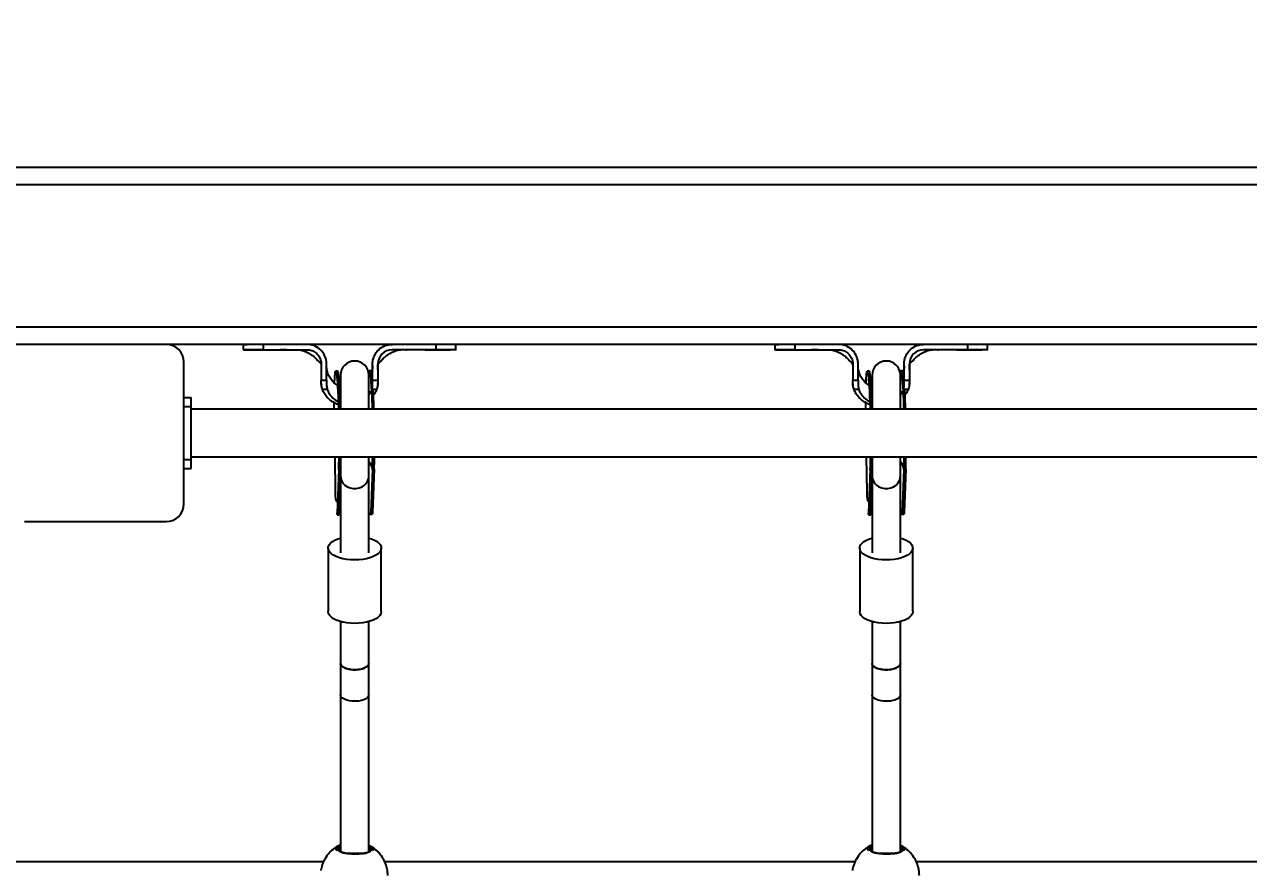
# Model space of a CAD drawing. Header units: millimetres. Extents: x -3650 to 2858, y -2899 to 2376.
# Drawn here: x 18 to 709, y 429 to 906 of the extents above; entities that cross this region are included whole.
import ezdxf

# ---------------------------------------------------------------- set-up
doc = ezdxf.new("R2010")
doc.units = ezdxf.units.MM
doc.layers.add('DIKOM_ОБЪЕКТ', color=7, linetype='Continuous')
doc.layers.add('DIKOM_РАЗМЕР_ЗОНА', color=7, linetype='Continuous')
doc.styles.add('style1', font='arial.ttf', dxfattribs={"width": 0.8})
doc.dimstyles.new('1-50', dxfattribs={"dimtxt": 300, "dimasz": 200, "dimexe": 100, "dimexo": 0, "dimgap": 100, "dimtad": 1, "dimdec": 0, "dimtxsty": 'style1', "dimcen": 0, "dimclrd": 7, "dimclre": 7, "dimadec": 1, "dimazin": 2, "dimtfac": 1, "dimtdec": 0, "dimtmove": 0, "dimatfit": 3, "dimfxl": 0, "dimlwd": 25, "dimlwe": 18, "dimarcsym": 0})

# ---------------------------------------------------------------- blocks, each defined once
blk = doc.blocks.new('*D1')
at = {"layer": 'Defpoints', "color": 0, "transparency": 16777216}
for p in [(-3199.48, 2375.76), (417.74, 2375.76), (57.96, -2124.24)]:
    blk.add_point(p, dxfattribs=at)
at = {"layer": 'DIKOM_РАЗМЕР_ЗОНА', "color": 7, "lineweight": 18, "transparency": 16777216}
for p, q in [((417.74, 2375.76), (-3299.48, 2375.76)), ((57.96, -2124.24), (-3299.48, -2124.24))]:
    blk.add_line(p, q, dxfattribs=at)
at = {"layer": 'DIKOM_РАЗМЕР_ЗОНА', "color": 7, "lineweight": 25, "transparency": 16777216}
blk.add_line((-3199.48, -1924.24), (-3199.48, 2175.76), dxfattribs=at)
at = {"layer": 'DIKOM_РАЗМЕР_ЗОНА', "color": 7, "transparency": 16777216}
for points in [[(-3232.81, 2175.76), (-3166.14, 2175.76), (-3199.48, 2375.76)], [(-3232.81, -1924.24), (-3166.14, -1924.24), (-3199.48, -2124.24)]]:
    blk.add_solid(points, dxfattribs=at)
at = {"layer": 'DIKOM_РАЗМЕР_ЗОНА', "color": 0, "transparency": 16777216, "insert": (-3452.65, 125.76), "char_height": 300, "attachment_point": 5, "rotation": 90, "style": 'style1'}
blk.add_mtext('4500', dxfattribs=at)

msp = doc.modelspace()

# ---------------------------------------------------------------- linework, layer by layer
at = {"layer": 'DIKOM_ОБЪЕКТ'}
for p, q in [((-1242.04, 825.76), (1357.96, 825.76)), ((1357.96, 815.76), (-1242.04, 815.76)), ((-1242.04, 735.76), (1357.96, 735.76)), ((17.96, 725.76), (-1002.04, 725.76)), ((97.96, 725.76), (17.96, 725.76)), ((1117.96, 725.76), (97.96, 725.76)), ((141.43, 725.76), (141.43, 722.76)), ((152.71, 725.76), (152.71, 722.76)), ((250.14, 725.76), (250.14, 722.76)), ((261.43, 722.76), (261.43, 725.76)), ((441.43, 725.76), (441.43, 722.76)), ((452.71, 725.76), (452.71, 722.76)), ((550.14, 725.76), (550.14, 722.76)), ((561.43, 722.76), (561.43, 725.76)), ((141.43, 722.76), (146.7, 722.76)), ((148.02, 722.76), (144.91, 722.76)), ((147.79, 722.76), (145.55, 722.76)), ((152.71, 722.76), (177.43, 722.76)), ((184.16, 723.46), (182.4, 724.51)), ((184.86, 722.8), (184.53, 723.1)), ((250.14, 722.76), (225.43, 722.76)), ((248.92, 722.76), (255.55, 722.76)), ((250.32, 722.76), (250.71, 722.76)), ((255.62, 722.76), (258.35, 722.76)), ((441.43, 722.76), (446.7, 722.76)), ((448.02, 722.76), (444.91, 722.76)), ((447.79, 722.76), (445.55, 722.76)), ((452.71, 722.76), (477.43, 722.76)), ((484.16, 723.46), (482.4, 724.51)), ((484.86, 722.8), (484.53, 723.1)), ((550.14, 722.76), (525.43, 722.76)), ((548.91, 722.76), (555.55, 722.76)), ((550.32, 722.76), (550.71, 722.76)), ((555.62, 722.76), (558.35, 722.76)), ((107.96, 635.76), (107.96, 715.76)), ((185.43, 714.76), (185.43, 713.76)), ((185.43, 713.76), (185.43, 705.62)), ((188.43, 713.76), (188.43, 714.76)), ((188.43, 705.62), (188.43, 713.76)), ((214.43, 713.76), (214.43, 714.76)), ((214.43, 705.62), (214.43, 713.76)), ((217.43, 714.76), (217.43, 713.76)), ((217.43, 713.76), (217.43, 705.62)), ((485.43, 714.76), (485.43, 713.76)), ((485.43, 713.76), (485.43, 705.62)), ((488.43, 713.76), (488.43, 714.76)), ((488.43, 705.62), (488.43, 713.76)), ((514.43, 713.76), (514.43, 714.76)), ((514.43, 705.62), (514.43, 713.76)), ((517.43, 714.76), (517.43, 713.76)), ((517.43, 713.76), (517.43, 705.62)), ((185.43, 705.62), (188.43, 705.62)), ((194.62, 710.6), (193.62, 710.59)), ((196.33, 708.39), (196.33, 689.26)), ((212.33, 689.26), (212.33, 708.39)), ((213.6, 710.92), (212.6, 710.91)), ((214.43, 705.62), (217.43, 705.62)), ((485.43, 705.62), (488.43, 705.62)), ((494.62, 710.6), (493.62, 710.59)), ((496.33, 708.39), (496.33, 689.26)), ((512.33, 689.26), (512.33, 708.39)), ((513.6, 710.92), (512.6, 710.91)), ((514.43, 705.62), (517.43, 705.62)), ((185.51, 703.51), (185.52, 702.94)), ((188.81, 700.41), (186.09, 700.41)), ((196.33, 701.88), (195.63, 702.2)), ((212.33, 697.31), (213.63, 699.33)), ((216.76, 700.41), (214.74, 700.41)), ((217.37, 703.13), (217.38, 703.92)), ((217.38, 703.41), (217.39, 704.11)), ((485.51, 703.51), (485.52, 702.94)), ((488.81, 700.41), (486.09, 700.41)), ((496.33, 701.88), (495.63, 702.2)), ((512.33, 697.31), (513.63, 699.33)), ((516.76, 700.41), (514.74, 700.41)), ((517.37, 703.13), (517.38, 703.92)), ((517.38, 703.41), (517.39, 704.11)), ((107.96, 695.76), (111.96, 695.76)), ((111.96, 690.76), (111.96, 695.76)), ((196.06, 693.31), (196.33, 693.21)), ((196.33, 691.38), (196.12, 691.45)), ((496.06, 693.31), (496.33, 693.21)), ((496.33, 691.38), (496.12, 691.45)), ((107.96, 690.76), (111.96, 690.76)), ((111.96, 660.76), (111.96, 690.76)), ((1103.96, 689.26), (111.96, 689.26)), ((107.96, 660.76), (111.96, 660.76)), ((111.96, 662.26), (1103.96, 662.26)), ((111.96, 655.76), (111.96, 660.76)), ((193.07, 662.26), (193.32, 642.4)), ((196.33, 662.26), (196.33, 651.56)), ((212.33, 651.56), (212.33, 662.26)), ((493.07, 662.26), (493.32, 642.4)), ((496.33, 662.26), (496.33, 651.56)), ((512.33, 651.56), (512.33, 662.26)), ((107.96, 655.76), (111.96, 655.76)), ((195.33, 655.49), (194.34, 629.73)), ((195.34, 654.94), (194.4, 630.64)), ((195.33, 655.49), (195.34, 654.94)), ((195.34, 654.94), (196.33, 654.96)), ((196.33, 654.84), (195.4, 630.65)), ((196.33, 651.56), (196.33, 608.12)), ((212.33, 608.12), (212.33, 651.56)), ((214.32, 655.26), (213.38, 630.96)), ((214.32, 655.26), (215.32, 655.28)), ((215.32, 655.28), (214.38, 630.97)), ((495.33, 655.49), (494.34, 629.73)), ((495.34, 654.94), (494.4, 630.64)), ((495.33, 655.49), (495.34, 654.94)), ((495.34, 654.94), (496.33, 654.96)), ((496.33, 654.84), (495.4, 630.65)), ((496.33, 651.56), (496.33, 608.12)), ((512.33, 608.12), (512.33, 651.56)), ((514.32, 655.26), (513.38, 630.96)), ((514.32, 655.26), (515.32, 655.28)), ((515.32, 655.28), (514.38, 630.97)), ((194.35, 629.64), (195.35, 629.65)), ((194.4, 630.64), (195.4, 630.65)), ((213.22, 629.95), (214.22, 629.97)), ((213.38, 630.96), (214.38, 630.97)), ((494.35, 629.64), (495.35, 629.65)), ((494.4, 630.64), (495.4, 630.65)), ((513.22, 629.95), (514.22, 629.97)), ((513.38, 630.96), (514.38, 630.97)), ((17.96, 625.76), (97.96, 625.76)), ((189.33, 610.86), (189.33, 575.08)), ((219.33, 575.08), (219.33, 610.86)), ((489.33, 610.86), (489.33, 575.08)), ((519.33, 575.08), (519.33, 610.86)), ((196.33, 569.41), (196.33, 545.76)), ((212.33, 545.76), (212.33, 569.41)), ((496.33, 569.41), (496.33, 545.76)), ((512.33, 545.76), (512.33, 569.41)), ((196.33, 545.76), (196.33, 527.99)), ((212.33, 527.99), (212.33, 545.76)), ((496.33, 545.76), (496.33, 527.99)), ((512.33, 527.99), (512.33, 545.76)), ((196.33, 527.99), (196.33, 439.71)), ((212.33, 439.51), (212.33, 527.99)), ((496.33, 527.99), (496.33, 439.71)), ((512.33, 439.51), (512.33, 527.99)), ((187.85, 435.78), (187.77, 435.52)), ((188.11, 436.41), (187.94, 436.13)), ((188.01, 436.27), (187.96, 436.11)), ((195.87, 440.36), (195.86, 440.55)), ((209.27, 438.55), (199.94, 438.55)), ((212.83, 440.22), (212.8, 440.31)), ((213.31, 441.47), (213.59, 440.7)), ((487.85, 435.78), (487.77, 435.52)), ((488.12, 436.41), (487.94, 436.13)), ((488.01, 436.27), (487.96, 436.11)), ((495.87, 440.36), (495.86, 440.55)), ((509.27, 438.55), (499.94, 438.55)), ((512.83, 440.22), (512.8, 440.31)), ((513.31, 441.47), (513.59, 440.7)), ((186.67, 433.76), (-78.67, 433.76)), ((486.67, 433.76), (221.33, 433.76)), ((786.67, 433.76), (521.33, 433.76))]:
    msp.add_line(p, q, dxfattribs=at)
at = {"layer": 'DIKOM_ОБЪЕКТ', "flags": 128}
for points in [[(192.94, 704.03), (192.97, 704.82), (193.06, 706.6), (193.16, 708.07), (193.27, 709.22), (193.39, 710.02), (193.51, 710.48), (193.65, 710.58), (193.79, 710.32), (193.94, 709.71), (194.09, 708.76), (194.24, 707.47), (194.38, 705.85), (194.53, 703.94), (194.67, 701.75), (194.8, 699.3), (194.93, 696.63), (195.05, 693.76), (195.16, 690.73), (195.2, 689.26)], [(194.62, 710.6), (194.65, 710.59), (194.79, 710.34), (194.94, 709.73), (195.09, 708.77), (195.24, 707.48), (195.38, 705.87), (195.53, 703.96), (195.67, 701.77), (195.8, 699.32), (195.93, 696.65), (196.05, 693.78), (196.16, 690.74), (196.2, 689.26)], [(212.25, 709.55), (212.37, 710.34), (212.5, 710.8), (212.63, 710.9), (212.77, 710.64), (212.92, 710.03), (213.07, 709.08), (213.22, 707.79), (213.37, 706.17), (213.51, 704.26), (213.65, 702.07), (213.79, 699.62), (213.91, 696.95), (214.03, 694.08), (214.14, 691.05), (214.19, 689.26)], [(492.94, 704.03), (492.97, 704.82), (493.06, 706.6), (493.16, 708.07), (493.27, 709.22), (493.39, 710.02), (493.51, 710.48), (493.65, 710.58), (493.79, 710.32), (493.94, 709.71), (494.09, 708.76), (494.24, 707.47), (494.38, 705.85), (494.53, 703.94), (494.67, 701.75), (494.8, 699.3), (494.93, 696.63), (495.05, 693.76), (495.16, 690.73), (495.2, 689.26)], [(494.62, 710.6), (494.65, 710.59), (494.79, 710.34), (494.94, 709.73), (495.09, 708.77), (495.24, 707.48), (495.38, 705.87), (495.53, 703.96), (495.67, 701.77), (495.8, 699.32), (495.93, 696.65), (496.05, 693.78), (496.16, 690.74), (496.2, 689.26)], [(512.25, 709.55), (512.37, 710.34), (512.5, 710.8), (512.63, 710.9), (512.77, 710.64), (512.92, 710.03), (513.07, 709.08), (513.22, 707.79), (513.37, 706.17), (513.51, 704.26), (513.65, 702.07), (513.79, 699.62), (513.91, 696.95), (514.03, 694.08), (514.14, 691.05), (514.19, 689.26)], [(192.76, 689.26), (192.75, 692.08), (192.76, 692.91)], [(492.76, 689.26), (492.75, 692.08), (492.76, 692.91)], [(196.33, 651.56), (196.44, 650.4), (196.9, 648.91), (197.71, 647.54), (198.83, 646.36), (200.21, 645.43), (201.78, 644.78), (203.47, 644.45), (205.2, 644.45), (206.89, 644.78), (208.46, 645.43), (209.83, 646.36), (210.95, 647.54), (211.76, 648.91), (212.23, 650.4), (212.33, 651.56)], [(496.33, 651.56), (496.44, 650.4), (496.9, 648.91), (497.71, 647.54), (498.83, 646.36), (500.21, 645.43), (501.78, 644.78), (503.47, 644.45), (505.2, 644.45), (506.89, 644.78), (508.46, 645.43), (509.83, 646.36), (510.95, 647.54), (511.76, 648.91), (512.23, 650.4), (512.33, 651.56)], [(204.33, 604.15), (202.04, 604.23), (199.81, 604.46), (197.68, 604.85), (195.7, 605.37), (193.93, 606.02), (192.4, 606.79), (191.15, 607.65), (190.22, 608.59), (189.61, 609.58), (189.34, 610.6), (189.43, 611.63), (189.87, 612.64), (190.64, 613.6), (191.74, 614.5), (193.13, 615.32), (194.79, 616.03), (196.33, 616.53)], [(212.33, 616.53), (213.88, 616.03), (215.53, 615.32), (216.92, 614.5), (218.02, 613.6), (218.8, 612.64), (219.23, 611.63), (219.32, 610.6), (219.06, 609.58), (218.45, 608.59), (217.51, 607.65), (216.26, 606.79), (214.73, 606.02), (212.96, 605.37), (210.99, 604.85), (208.86, 604.46), (206.62, 604.23), (204.33, 604.15)], [(504.33, 604.15), (502.04, 604.23), (499.81, 604.46), (497.68, 604.85), (495.7, 605.37), (493.93, 606.02), (492.4, 606.79), (491.15, 607.65), (490.22, 608.59), (489.61, 609.58), (489.34, 610.6), (489.43, 611.63), (489.87, 612.64), (490.64, 613.6), (491.74, 614.5), (493.13, 615.32), (494.79, 616.03), (496.33, 616.53)], [(512.33, 616.53), (513.88, 616.03), (515.53, 615.32), (516.92, 614.5), (518.02, 613.6), (518.8, 612.64), (519.23, 611.63), (519.32, 610.6), (519.06, 609.58), (518.45, 608.59), (517.51, 607.65), (516.26, 606.79), (514.73, 606.02), (512.96, 605.37), (510.99, 604.85), (508.86, 604.46), (506.62, 604.23), (504.33, 604.15)], [(204.33, 568.37), (202.04, 568.45), (199.81, 568.69), (197.68, 569.07), (195.7, 569.59), (193.93, 570.25), (192.4, 571.01), (191.15, 571.88), (190.22, 572.81), (189.61, 573.8), (189.34, 574.82), (189.33, 575.08)], [(219.33, 575.08), (219.32, 574.82), (219.06, 573.8), (218.45, 572.81), (217.51, 571.88), (216.26, 571.01), (214.73, 570.25), (212.96, 569.59), (210.99, 569.07), (208.86, 568.69), (206.62, 568.45), (204.33, 568.37)], [(504.33, 568.37), (502.04, 568.45), (499.81, 568.69), (497.68, 569.07), (495.7, 569.59), (493.93, 570.25), (492.4, 571.01), (491.15, 571.88), (490.22, 572.81), (489.61, 573.8), (489.34, 574.82), (489.33, 575.08)], [(519.33, 575.08), (519.32, 574.82), (519.06, 573.8), (518.45, 572.81), (517.51, 571.88), (516.26, 571.01), (514.73, 570.25), (512.96, 569.59), (510.99, 569.07), (508.86, 568.69), (506.62, 568.45), (504.33, 568.37)], [(196.33, 545.76), (196.44, 545.18), (196.9, 544.44), (197.71, 543.75), (198.83, 543.17), (200.21, 542.7), (201.78, 542.37), (203.47, 542.21), (205.2, 542.21), (206.89, 542.37), (208.46, 542.7), (209.83, 543.17), (210.95, 543.75), (211.76, 544.44), (212.23, 545.18), (212.33, 545.76)], [(212.33, 545.76), (212.15, 544.99), (211.59, 544.26), (210.7, 543.6), (209.51, 543.04), (208.08, 542.6), (206.47, 542.32), (204.77, 542.19), (203.04, 542.23), (201.37, 542.44), (199.84, 542.8), (198.52, 543.3), (197.48, 543.92), (196.75, 544.62), (196.38, 545.38), (196.33, 545.76)], [(496.33, 545.76), (496.44, 545.18), (496.9, 544.44), (497.71, 543.75), (498.83, 543.17), (500.21, 542.7), (501.78, 542.37), (503.47, 542.21), (505.2, 542.21), (506.89, 542.37), (508.46, 542.7), (509.83, 543.17), (510.95, 543.75), (511.76, 544.44), (512.23, 545.18), (512.33, 545.76)], [(512.33, 545.76), (512.15, 544.99), (511.59, 544.26), (510.7, 543.6), (509.51, 543.04), (508.08, 542.6), (506.47, 542.32), (504.77, 542.19), (503.04, 542.23), (501.37, 542.44), (499.84, 542.8), (498.52, 543.3), (497.48, 543.92), (496.75, 544.62), (496.38, 545.38), (496.33, 545.76)], [(212.33, 527.99), (212.15, 527.22), (211.59, 526.49), (210.7, 525.83), (209.51, 525.26), (208.08, 524.83), (206.47, 524.54), (204.77, 524.42), (203.04, 524.46), (201.37, 524.67), (199.84, 525.03), (198.52, 525.53), (197.48, 526.15), (196.75, 526.85), (196.38, 527.6), (196.33, 527.99)], [(512.33, 527.99), (512.15, 527.22), (511.59, 526.49), (510.7, 525.83), (509.51, 525.26), (508.08, 524.83), (506.47, 524.54), (504.77, 524.42), (503.04, 524.46), (501.37, 524.67), (499.84, 525.03), (498.52, 525.53), (497.48, 526.15), (496.75, 526.85), (496.38, 527.6), (496.33, 527.99)]]:
    msp.add_lwpolyline(points, dxfattribs=at)
at = {"layer": 'DIKOM_ОБЪЕКТ'}
for centre, radius, start, end in [((97.96, 715.76), 10, 0, 90), ((225.43, 714.76), 8, 90.00082, 180.00004), ((525.43, 714.76), 8, 90.00045, 179.99955), ((204.33, 708.39), 8, 0, 180), ((504.33, 708.39), 8, 0, 180), ((212.35, 709.96), 1.58, 2.09196, 37.47149), ((512.35, 709.96), 1.58, 2.10033, 37.44972), ((-264.67, 675.48), 480.06, 1.64527, 3.03468), ((35.92, 675.5), 479.47, 1.64443, 3.03552), ((-103.04, 665.28), 298.56, 358.01564, 359.42093), ((207.84, 654.76), 6.5, 4.44838, 46.27101), ((-65.54, 665.16), 280.03, 357.97355, 359.40632), ((-64.04, 665.17), 279.53, 357.97181, 359.40372), ((196.96, 665.28), 298.56, 358.01564, 359.42093), ((507.84, 654.76), 6.5, 4.44838, 46.27101), ((235.34, 665.15), 279.16, 357.97032, 359.4076), ((235.89, 665.17), 279.6, 357.97297, 359.40451), ((97.96, 635.76), 10, 270, 0), ((204.01, 426.03), 19, 122.66758, 147.36927), ((204.12, 426.09), 18.59, 120.58092, 125.63752), ((204.47, 425.86), 17.54, 122.24616, 125.041), ((204.3, 425.97), 17.41, 54.94361, 57.76039), ((204.19, 426.09), 18.59, 54.36248, 59.41908), ((203.99, 426.03), 19, 32.63073, 57.33242), ((504.01, 426.03), 19, 122.66679, 147.37005), ((504.12, 426.09), 18.59, 120.58092, 125.63752), ((504.4, 425.97), 17.41, 122.23961, 125.05639), ((504.23, 425.86), 17.54, 54.959, 57.75384), ((504.19, 426.09), 18.59, 54.36248, 59.41908), ((503.99, 426.03), 18.99, 32.62902, 57.33413)]:
    msp.add_arc(centre, radius, start, end, dxfattribs=at)
for points, knots in [([(141.44, 725.76), (141.49, 725.76), (141.58, 725.76), (142.35, 725.76), (143.25, 725.76), (143.67, 725.76)], [0, 0, 0, 0, 0.340107, 0.690669, 1, 1, 1, 1]), ([(188.43, 714.76), (188.43, 714.85), (188.42, 715.27), (188.3, 716.93), (187.5, 719.7), (185.28, 722.76), (182.18, 724.91), (179.39, 725.7), (177.79, 725.75), (177.43, 725.76)], [0, 0, 0, 0, 0.014806, 0.074109, 0.290036, 0.505965, 0.720943, 0.936008, 1, 1, 1, 1]), ([(214.43, 714.76), (214.43, 714.85), (214.43, 715.27), (214.55, 716.93), (215.35, 719.67), (217.54, 722.73), (220.62, 724.89), (223.43, 725.7), (225.04, 725.75), (225.43, 725.76)], [0, 0, 0, 0, 0.014806, 0.074106, 0.288779, 0.503464, 0.718042, 0.93309, 1, 1, 1, 1]), ([(441.44, 725.76), (441.49, 725.76), (441.58, 725.76), (442.35, 725.76), (443.25, 725.76), (443.67, 725.76)], [0, 0, 0, 0, 0.340107, 0.690673, 1, 1, 1, 1]), ([(488.43, 714.76), (488.43, 714.85), (488.42, 715.27), (488.3, 716.93), (487.5, 719.7), (485.28, 722.76), (482.18, 724.91), (479.39, 725.7), (477.79, 725.75), (477.43, 725.76)], [0, 0, 0, 0, 0.014806, 0.074109, 0.290039, 0.505969, 0.720949, 0.936015, 1, 1, 1, 1]), ([(514.43, 714.76), (514.43, 714.85), (514.43, 715.27), (514.55, 716.93), (515.35, 719.67), (517.54, 722.73), (520.62, 724.89), (523.43, 725.7), (525.04, 725.75), (525.43, 725.76)], [0, 0, 0, 0, 0.014806, 0.074105, 0.288776, 0.503464, 0.718036, 0.933083, 1, 1, 1, 1]), ([(152.71, 722.76), (152.63, 722.76), (152.21, 722.76), (150.5, 722.76), (148.08, 722.76), (145.55, 722.76), (143.71, 722.76), (142.37, 722.76), (141.56, 722.76), (141.48, 722.76), (141.45, 722.76)], [0, 0, 0, 0, 0.012373, 0.06189, 0.261123, 0.409634, 0.562454, 0.710964, 0.863782, 1, 1, 1, 1]), ([(146.7, 722.76), (147.09, 722.76), (147.87, 722.76), (149.08, 722.76), (149.7, 722.76)], [0, 0, 0, 0, 0.492056, 1, 1, 1, 1]), ([(147.06, 722.76), (148.18, 722.76), (150.51, 722.76), (153, 722.76), (154.3, 722.76)], [0, 0, 0, 0, 0.478155, 1, 1, 1, 1]), ([(152.32, 722.76), (153.25, 722.76), (155.21, 722.76), (157.72, 722.76), (159.03, 722.76)], [0, 0, 0, 0, 0.477468, 1, 1, 1, 1]), ([(165.88, 722.76), (165.89, 722.76), (165.96, 722.76), (165.58, 722.76), (164.74, 722.76), (163.57, 722.76), (162.65, 722.76), (162.23, 722.76)], [0, 0, 0, 0, 0.06425, 0.306799, 0.549339, 0.791884, 1, 1, 1, 1]), ([(172.24, 722.75), (172.32, 722.75), (172.47, 722.75), (172.64, 722.75), (172.72, 722.75)], [0, 0, 0, 0, 0.49808, 1, 1, 1, 1]), ([(172.56, 722.76), (172.92, 722.74), (173.62, 722.7), (175.44, 722.22), (177.19, 721.51), (178.61, 720.74), (179.71, 720.03), (180.63, 719.38), (181.51, 718.66), (182.46, 717.81), (183.36, 716.77), (184.24, 716), (184.83, 715.3), (185.24, 714.79), (185.33, 714.54), (185.35, 714.48), (185.37, 714.45), (185.38, 714.42), (185.39, 714.39), (185.41, 714.29), (185.41, 714.24), (185.43, 714.18), (185.43, 713.88), (185.43, 713.77), (185.43, 713.73)], [0, 0, 0, 0, 0.150023, 0.285114, 0.400986, 0.491058, 0.549651, 0.595442, 0.65344, 0.72144, 0.788227, 0.84491, 0.895827, 0.920026, 0.924452, 0.92612, 0.927576, 0.929023, 0.930603, 0.93441, 0.957287, 0.976122, 0.990796, 1, 1, 1, 1]), ([(177.43, 722.76), (177.65, 722.76), (178.77, 722.73), (180.76, 722.2), (183.03, 720.68), (184.67, 718.49), (185.36, 716.39), (185.41, 715.13), (185.43, 714.76)], [0, 0, 0, 0, 0.054127, 0.268331, 0.482533, 0.697284, 0.911982, 1, 1, 1, 1]), ([(184.65, 723.06), (184.59, 723.11), (184.47, 723.21), (184.36, 723.3), (184.31, 723.35)], [0, 0, 0, 0, 0.500186, 1, 1, 1, 1]), ([(217.43, 711.45), (217.43, 711.41), (217.43, 711.34), (217.43, 711.52), (217.43, 712.18), (217.43, 712.91), (217.43, 713.46), (217.43, 713.96), (217.43, 714.22), (217.45, 714.3), (217.45, 714.34), (217.47, 714.41), (217.48, 714.44), (217.49, 714.47), (217.51, 714.5), (217.53, 714.56), (217.63, 714.8), (218.03, 715.31), (218.67, 716.04), (219.59, 716.88), (220.52, 717.91), (221.46, 718.77), (222.29, 719.42), (223.16, 720.05), (224.25, 720.74), (225.69, 721.51), (227.45, 722.23), (229.3, 722.7), (230.02, 722.74), (230.4, 722.76)], [0, 0, 0, 0, 0.038804, 0.073969, 0.124841, 0.172223, 0.205994, 0.22786, 0.241699, 0.254338, 0.268538, 0.271437, 0.272634, 0.273737, 0.274875, 0.276184, 0.279637, 0.298265, 0.337813, 0.388348, 0.446675, 0.494111, 0.533656, 0.567927, 0.614048, 0.684939, 0.776098, 0.882282, 1, 1, 1, 1]), ([(233.27, 722.75), (233.32, 722.75), (233.41, 722.75), (233.51, 722.75), (233.56, 722.75)], [0, 0, 0, 0, 0.499601, 1, 1, 1, 1]), ([(240.65, 722.76), (240.6, 722.76), (240.05, 722.76), (239.07, 722.76), (237.88, 722.76), (237.16, 722.76), (236.85, 722.76), (236.93, 722.76), (236.94, 722.76)], [0, 0, 0, 0, 0.02217, 0.263628, 0.505088, 0.746545, 0.988, 1, 1, 1, 1]), ([(244.11, 722.76), (245.41, 722.76), (247.91, 722.76), (249.86, 722.76), (250.8, 722.76)], [0, 0, 0, 0, 0.522448, 1, 1, 1, 1]), ([(261.41, 722.76), (261.41, 722.76), (261.5, 722.76), (261.15, 722.76), (260.29, 722.76), (258.86, 722.76), (256.92, 722.76), (254.15, 722.76), (251.65, 722.76), (250.14, 722.76)], [0, 0, 0, 0, 0.012296, 0.165144, 0.313683, 0.466529, 0.615069, 0.767915, 1, 1, 1, 1]), ([(452.71, 722.76), (452.63, 722.76), (452.21, 722.76), (450.5, 722.76), (448.08, 722.76), (445.55, 722.76), (443.71, 722.76), (442.37, 722.76), (441.56, 722.76), (441.48, 722.76), (441.45, 722.76)], [0, 0, 0, 0, 0.012377, 0.061895, 0.261123, 0.409634, 0.562453, 0.710964, 0.863783, 1, 1, 1, 1]), ([(446.7, 722.76), (447.09, 722.76), (447.87, 722.76), (449.08, 722.76), (449.7, 722.76)], [0, 0, 0, 0, 0.492056, 1, 1, 1, 1]), ([(447.06, 722.76), (448.18, 722.76), (450.51, 722.76), (453, 722.76), (454.3, 722.76)], [0, 0, 0, 0, 0.47816, 1, 1, 1, 1]), ([(452.32, 722.76), (453.25, 722.76), (455.21, 722.76), (457.72, 722.76), (459.03, 722.76)], [0, 0, 0, 0, 0.477468, 1, 1, 1, 1]), ([(465.88, 722.76), (465.89, 722.76), (465.96, 722.76), (465.58, 722.76), (464.74, 722.76), (463.57, 722.76), (462.65, 722.76), (462.23, 722.76)], [0, 0, 0, 0, 0.06425, 0.306792, 0.549341, 0.791885, 1, 1, 1, 1]), ([(472.24, 722.75), (472.32, 722.75), (472.47, 722.75), (472.64, 722.75), (472.72, 722.75)], [0, 0, 0, 0, 0.49808, 1, 1, 1, 1]), ([(472.56, 722.76), (472.92, 722.74), (473.62, 722.7), (475.44, 722.22), (477.19, 721.51), (478.61, 720.74), (479.71, 720.03), (480.63, 719.38), (481.51, 718.66), (482.46, 717.81), (483.36, 716.77), (484.24, 716), (484.83, 715.3), (485.24, 714.79), (485.33, 714.54), (485.35, 714.48), (485.37, 714.45), (485.38, 714.42), (485.39, 714.39), (485.41, 714.29), (485.41, 714.24), (485.43, 714.18), (485.43, 713.88), (485.43, 713.77), (485.43, 713.73)], [0, 0, 0, 0, 0.150023, 0.285116, 0.400986, 0.491061, 0.549653, 0.595442, 0.653442, 0.721442, 0.788229, 0.844912, 0.895827, 0.920025, 0.924452, 0.926119, 0.927575, 0.929024, 0.930603, 0.93441, 0.957287, 0.976122, 0.990796, 1, 1, 1, 1]), ([(477.43, 722.76), (477.65, 722.76), (478.77, 722.73), (480.76, 722.2), (483.03, 720.68), (484.67, 718.49), (485.36, 716.39), (485.41, 715.13), (485.43, 714.76)], [0, 0, 0, 0, 0.054127, 0.268332, 0.482527, 0.697284, 0.911981, 1, 1, 1, 1]), ([(484.65, 723.06), (484.59, 723.11), (484.47, 723.21), (484.36, 723.3), (484.31, 723.35)], [0, 0, 0, 0, 0.500187, 1, 1, 1, 1]), ([(517.43, 711.45), (517.43, 711.41), (517.43, 711.34), (517.43, 711.52), (517.43, 712.18), (517.43, 712.91), (517.43, 713.46), (517.43, 713.96), (517.43, 714.22), (517.45, 714.3), (517.45, 714.34), (517.47, 714.41), (517.48, 714.44), (517.49, 714.47), (517.51, 714.5), (517.53, 714.56), (517.63, 714.8), (518.03, 715.31), (518.67, 716.04), (519.59, 716.88), (520.52, 717.91), (521.46, 718.77), (522.29, 719.42), (523.16, 720.05), (524.25, 720.74), (525.69, 721.51), (527.45, 722.23), (529.3, 722.7), (530.02, 722.74), (530.4, 722.76)], [0, 0, 0, 0, 0.038804, 0.073969, 0.124841, 0.172223, 0.205994, 0.22786, 0.241699, 0.254339, 0.268538, 0.271438, 0.272634, 0.273737, 0.274875, 0.276184, 0.279636, 0.298265, 0.337813, 0.388348, 0.446677, 0.494113, 0.533656, 0.567927, 0.614048, 0.684939, 0.776098, 0.882282, 1, 1, 1, 1]), ([(533.27, 722.75), (533.32, 722.75), (533.41, 722.75), (533.51, 722.75), (533.56, 722.75)], [0, 0, 0, 0, 0.499401, 1, 1, 1, 1]), ([(540.65, 722.76), (540.6, 722.76), (540.05, 722.76), (539.07, 722.76), (537.88, 722.76), (537.16, 722.76), (536.85, 722.76), (536.93, 722.76), (536.94, 722.76)], [0, 0, 0, 0, 0.022189, 0.263645, 0.505089, 0.746544, 0.988001, 1, 1, 1, 1]), ([(544.11, 722.76), (545.41, 722.76), (547.91, 722.76), (549.86, 722.76), (550.8, 722.76)], [0, 0, 0, 0, 0.522448, 1, 1, 1, 1]), ([(561.41, 722.76), (561.41, 722.76), (561.5, 722.76), (561.15, 722.76), (560.29, 722.76), (558.86, 722.76), (556.92, 722.76), (554.15, 722.76), (551.65, 722.76), (550.14, 722.76)], [0, 0, 0, 0, 0.012296, 0.165143, 0.313683, 0.466532, 0.615072, 0.767919, 1, 1, 1, 1]), ([(194.82, 702.57), (194.07, 703.08), (192.54, 704.1), (190.71, 706.23), (189.33, 708.72), (188.66, 710.99), (188.46, 712.61), (188.43, 713.37), (188.43, 713.68), (188.43, 713.77)], [0, 0, 0, 0, 0.200564, 0.407241, 0.617149, 0.828015, 0.930526, 0.97751, 1, 1, 1, 1]), ([(214.43, 713.81), (214.42, 713.38), (214.4, 712.53), (214.2, 711.28), (214, 710.38), (213.83, 709.9), (213.8, 709.82)], [0, 0, 0, 0, 0.315155, 0.628468, 0.934419, 1, 1, 1, 1]), ([(494.82, 702.57), (494.07, 703.08), (492.54, 704.1), (490.71, 706.23), (489.33, 708.72), (488.66, 710.99), (488.46, 712.61), (488.43, 713.37), (488.43, 713.68), (488.43, 713.77)], [0, 0, 0, 0, 0.200571, 0.407241, 0.617149, 0.828017, 0.930526, 0.97751, 1, 1, 1, 1]), ([(514.43, 713.81), (514.42, 713.38), (514.4, 712.53), (514.2, 711.28), (514, 710.38), (513.83, 709.9), (513.8, 709.82)], [0, 0, 0, 0, 0.315154, 0.628462, 0.934419, 1, 1, 1, 1]), ([(185.43, 704.54), (185.43, 704.64), (185.43, 705), (185.43, 705.36), (185.43, 705.62)], [0, 0, 0, 0, 0.256371, 1, 1, 1, 1]), ([(188.43, 705.62), (188.43, 705.54), (188.43, 705.11), (188.43, 704.03), (188.37, 702.35), (188.66, 701.07), (188.81, 700.41)], [0, 0, 0, 0, 0.048385, 0.24192, 0.617111, 1, 1, 1, 1]), ([(195.03, 705.15), (195.01, 705.15), (194.93, 705.14), (194.86, 704.78), (194.79, 704), (194.81, 702.47), (194.88, 700.49), (194.99, 698.14), (195.11, 695.54), (195.23, 692.65), (195.3, 690.46), (195.33, 689.26)], [0, 0, 0, 0, 0.026877, 0.096705, 0.233973, 0.36761, 0.496953, 0.62141, 0.741495, 0.858549, 1, 1, 1, 1]), ([(196.32, 705.38), (196.31, 705.4), (196.13, 705.59), (196.08, 705.63), (196.06, 705.55), (196.06, 705.55)], [0, 0, 0, 0, 0.068747, 0.975727, 1, 1, 1, 1]), ([(214.16, 700.91), (214.22, 701.15), (214.35, 701.73), (214.42, 702.48), (214.43, 703.67), (214.43, 704.66), (214.43, 705.48), (214.43, 705.62)], [0, 0, 0, 0, 0.159712, 0.374418, 0.481638, 0.910641, 1, 1, 1, 1]), ([(217.43, 705.62), (217.43, 705.53), (217.43, 705.17), (217.43, 704.81), (217.43, 704.54)], [0, 0, 0, 0, 0.256358, 1, 1, 1, 1]), ([(485.43, 704.54), (485.43, 704.64), (485.43, 705), (485.43, 705.36), (485.43, 705.62)], [0, 0, 0, 0, 0.256371, 1, 1, 1, 1]), ([(488.43, 705.62), (488.43, 705.54), (488.43, 705.11), (488.43, 704.03), (488.37, 702.35), (488.66, 701.07), (488.81, 700.41)], [0, 0, 0, 0, 0.048385, 0.24192, 0.617111, 1, 1, 1, 1]), ([(495.03, 705.15), (495.01, 705.15), (494.93, 705.14), (494.86, 704.78), (494.79, 704), (494.81, 702.47), (494.88, 700.49), (494.99, 698.14), (495.11, 695.54), (495.23, 692.65), (495.3, 690.46), (495.33, 689.26)], [0, 0, 0, 0, 0.026877, 0.096705, 0.233973, 0.36761, 0.496953, 0.62141, 0.741495, 0.858549, 1, 1, 1, 1]), ([(496.32, 705.38), (496.31, 705.4), (496.13, 705.59), (496.08, 705.63), (496.06, 705.55), (496.06, 705.55)], [0, 0, 0, 0, 0.068762, 0.975727, 1, 1, 1, 1]), ([(514.16, 700.91), (514.22, 701.15), (514.35, 701.73), (514.42, 702.48), (514.43, 703.67), (514.43, 704.66), (514.43, 705.48), (514.43, 705.62)], [0, 0, 0, 0, 0.159717, 0.37442, 0.48164, 0.910641, 1, 1, 1, 1]), ([(517.43, 705.62), (517.43, 705.53), (517.43, 705.17), (517.43, 704.81), (517.43, 704.54)], [0, 0, 0, 0, 0.256358, 1, 1, 1, 1]), ([(186.09, 700.41), (185.9, 701.07), (185.5, 702.41), (185.45, 703.83), (185.43, 704.54)], [0, 0, 0, 0, 0.491614, 1, 1, 1, 1]), ([(195.25, 691.75), (194.93, 691.85), (193.66, 692.26), (191.62, 693.44), (189.34, 695.23), (187.55, 697.38), (186.56, 699.15), (186.17, 700.2), (186.09, 700.41)], [0, 0, 0, 0, 0.077489, 0.305942, 0.534196, 0.740658, 0.946895, 1, 1, 1, 1]), ([(188.81, 700.41), (189.02, 699.83), (189.59, 698.24), (191.4, 695.97), (193.42, 694.23), (194.87, 693.74), (195.19, 693.63)], [0, 0, 0, 0, 0.193199, 0.527406, 0.897088, 1, 1, 1, 1]), ([(216.76, 700.41), (216.6, 699.97), (216.16, 698.8), (215.38, 697.81), (214.89, 697.2)], [0, 0, 0, 0, 0.375907, 1, 1, 1, 1]), ([(217.43, 704.54), (217.4, 703.85), (217.35, 702.44), (216.96, 701.1), (216.76, 700.41)], [0, 0, 0, 0, 0.492171, 1, 1, 1, 1]), ([(486.09, 700.41), (485.9, 701.07), (485.5, 702.41), (485.45, 703.83), (485.43, 704.54)], [0, 0, 0, 0, 0.491614, 1, 1, 1, 1]), ([(495.25, 691.75), (494.93, 691.85), (493.66, 692.26), (491.62, 693.44), (489.34, 695.23), (487.55, 697.38), (486.56, 699.15), (486.17, 700.2), (486.09, 700.41)], [0, 0, 0, 0, 0.077481, 0.305943, 0.534198, 0.740656, 0.946895, 1, 1, 1, 1]), ([(488.81, 700.41), (489.02, 699.83), (489.59, 698.24), (491.4, 695.97), (493.42, 694.23), (494.87, 693.74), (495.19, 693.63)], [0, 0, 0, 0, 0.193199, 0.527415, 0.897099, 1, 1, 1, 1]), ([(516.76, 700.41), (516.6, 699.97), (516.16, 698.8), (515.38, 697.81), (514.89, 697.2)], [0, 0, 0, 0, 0.375907, 1, 1, 1, 1]), ([(517.43, 704.54), (517.4, 703.85), (517.35, 702.44), (516.96, 701.1), (516.76, 700.41)], [0, 0, 0, 0, 0.492174, 1, 1, 1, 1]), ([(195.63, 662.26), (195.62, 661.32), (195.59, 659.26), (195.53, 657.6), (195.5, 656.7)], [0, 0, 0, 0, 0.458864, 1, 1, 1, 1]), ([(495.63, 662.26), (495.62, 661.32), (495.59, 659.26), (495.53, 657.6), (495.5, 656.7)], [0, 0, 0, 0, 0.458864, 1, 1, 1, 1]), ([(193.32, 642.4), (193.33, 641.84), (193.35, 640.71), (193.43, 639.14), (193.7, 637.94), (194.1, 637.25), (194.5, 637.13), (194.63, 637.09)], [0, 0, 0, 0, 0.227085, 0.454226, 0.678883, 0.894393, 1, 1, 1, 1]), ([(493.32, 642.4), (493.33, 641.84), (493.35, 640.71), (493.43, 639.14), (493.7, 637.94), (494.1, 637.25), (494.5, 637.13), (494.63, 637.09)], [0, 0, 0, 0, 0.227086, 0.454229, 0.678884, 0.8944, 1, 1, 1, 1]), ([(194.35, 629.73), (194.35, 629.78), (194.36, 629.89), (194.39, 630.37), (194.4, 630.64)], [0, 0, 0, 0, 0.4368, 1, 1, 1, 1]), ([(195.35, 629.67), (195.35, 629.67), (195.35, 629.58), (195.48, 629.93), (195.8, 630.54), (196.19, 631.09), (196.33, 631.29)], [0, 0, 0, 0, 0.034147, 0.419009, 0.784836, 1, 1, 1, 1]), ([(195.4, 630.65), (195.38, 630.33), (195.35, 629.88), (195.35, 629.81), (195.35, 629.79)], [0, 0, 0, 0, 0.703391, 1, 1, 1, 1]), ([(212.33, 631), (212.37, 630.95), (212.69, 630.56), (213, 630.11), (213.26, 629.87), (213.34, 630.13), (213.37, 630.68), (213.38, 630.96)], [0, 0, 0, 0, 0.037358, 0.288359, 0.523573, 0.764085, 1, 1, 1, 1]), ([(214.38, 630.97), (214.37, 630.67), (214.35, 630.09), (214.26, 630.03), (214.22, 629.99)], [0, 0, 0, 0, 0.523105, 1, 1, 1, 1]), ([(494.35, 629.73), (494.35, 629.78), (494.36, 629.89), (494.39, 630.37), (494.4, 630.64)], [0, 0, 0, 0, 0.436801, 1, 1, 1, 1]), ([(495.35, 629.67), (495.35, 629.67), (495.35, 629.58), (495.48, 629.93), (495.8, 630.54), (496.19, 631.09), (496.33, 631.29)], [0, 0, 0, 0, 0.034147, 0.419009, 0.784836, 1, 1, 1, 1]), ([(495.4, 630.65), (495.38, 630.33), (495.35, 629.88), (495.35, 629.81), (495.35, 629.79)], [0, 0, 0, 0, 0.70339, 1, 1, 1, 1]), ([(512.33, 631), (512.37, 630.95), (512.69, 630.56), (513, 630.11), (513.26, 629.87), (513.34, 630.13), (513.37, 630.68), (513.38, 630.96)], [0, 0, 0, 0, 0.037358, 0.288359, 0.523575, 0.764085, 1, 1, 1, 1]), ([(514.38, 630.97), (514.37, 630.67), (514.35, 630.09), (514.26, 630.03), (514.22, 629.99)], [0, 0, 0, 0, 0.523105, 1, 1, 1, 1]), ([(196.33, 443.36), (195.99, 443.22), (195.05, 442.84), (194.21, 442.3), (193.67, 441.95)], [0, 0, 0, 0, 0.368011, 1, 1, 1, 1]), ([(195.44, 441.85), (195.46, 441.94), (195.53, 442.26), (196, 442.57), (196.33, 442.79)], [0, 0, 0, 0, 0.283645, 1, 1, 1, 1]), ([(214.17, 442.04), (214.06, 442.12), (213.49, 442.53), (212.85, 442.83), (212.33, 443.07)], [0, 0, 0, 0, 0.191096, 1, 1, 1, 1]), ([(212.33, 442.57), (212.69, 442.31), (213.19, 441.94), (213.29, 441.57), (213.31, 441.47)], [0, 0, 0, 0, 0.711236, 1, 1, 1, 1]), ([(496.33, 443.36), (495.99, 443.22), (495.05, 442.84), (494.21, 442.3), (493.67, 441.95)], [0, 0, 0, 0, 0.368011, 1, 1, 1, 1]), ([(495.44, 441.85), (495.46, 441.94), (495.53, 442.26), (496, 442.57), (496.33, 442.79)], [0, 0, 0, 0, 0.283645, 1, 1, 1, 1]), ([(514.17, 442.04), (514.06, 442.12), (513.49, 442.53), (512.85, 442.83), (512.33, 443.07)], [0, 0, 0, 0, 0.191133, 1, 1, 1, 1]), ([(512.33, 442.57), (512.69, 442.31), (513.19, 441.94), (513.29, 441.57), (513.31, 441.47)], [0, 0, 0, 0, 0.711232, 1, 1, 1, 1]), ([(187.94, 436.13), (187.71, 435.77), (187.08, 434.8), (186.33, 433.13), (185.72, 431.32), (185.37, 429.93), (185.26, 429.17), (185.22, 428.91)], [0, 0, 0, 0, 0.164454, 0.445202, 0.703316, 0.900349, 1, 1, 1, 1]), ([(193.29, 441.2), (193.47, 441.12), (193.85, 440.96), (194.21, 440.47), (194.4, 440.22)], [0, 0, 0, 0, 0.49657, 1, 1, 1, 1]), ([(194.4, 440.22), (194.22, 440.47), (193.85, 440.96), (193.48, 441.12), (193.29, 441.2)], [0, 0, 0, 0, 0.496486, 1, 1, 1, 1]), ([(195.11, 440.7), (195.1, 440.74), (195.04, 441.11), (195.25, 441.5), (195.44, 441.85)], [0, 0, 0, 0, 0.112863, 1, 1, 1, 1]), ([(195.84, 440.38), (195.84, 440.39), (195.83, 440.47), (195.75, 440.59), (195.61, 440.71), (195.44, 440.77), (195.27, 440.77), (195.17, 440.73), (195.12, 440.7), (195.11, 440.7)], [0, 0, 0, 0, 0.031897, 0.241297, 0.444904, 0.634331, 0.810301, 0.980093, 1, 1, 1, 1]), ([(195.11, 440.7), (195.16, 440.72), (195.25, 440.77), (195.42, 440.77), (195.57, 440.73), (195.71, 440.64), (195.81, 440.5), (195.86, 440.35), (195.87, 440.26), (195.87, 440.22)], [0, 0, 0, 0, 0.145323, 0.290705, 0.434655, 0.582131, 0.738501, 0.906106, 1, 1, 1, 1]), ([(213.59, 440.7), (213.49, 440.32), (213.29, 439.56), (211.65, 438.77), (209.45, 438.38), (206.92, 438.19), (204.17, 438.14), (201.1, 438.25), (198.4, 438.56), (196.38, 439.17), (195.36, 439.94), (195.17, 440.5), (195.11, 440.7)], [0, 0, 0, 0, 0.111435, 0.22936, 0.339014, 0.410112, 0.51671, 0.623256, 0.729395, 0.834804, 0.941414, 1, 1, 1, 1]), ([(196.33, 441.78), (196.3, 441.75), (195.83, 441.35), (195.86, 440.93), (195.88, 440.54)], [0, 0, 0, 0, 0.071291, 1, 1, 1, 1]), ([(204.5, 438.3), (204.43, 438.3), (203.82, 438.3), (202.65, 438.33), (201.07, 438.42), (199.61, 438.58), (198.34, 438.81), (197.31, 439.12), (196.54, 439.49), (196.07, 439.9), (195.87, 440.17), (195.87, 440.34), (195.87, 440.36)], [0, 0, 0, 0, 0.014273, 0.137218, 0.259476, 0.380698, 0.501411, 0.620167, 0.738561, 0.856338, 0.978306, 1, 1, 1, 1]), ([(212.8, 440.19), (212.8, 440.14), (212.79, 439.96), (212.59, 439.68), (212.1, 439.3), (211.32, 438.96), (210.26, 438.7), (208.98, 438.5), (207.53, 438.38), (206.01, 438.31), (204.98, 438.3), (204.5, 438.3)], [0, 0, 0, 0, 0.050536, 0.174304, 0.287661, 0.408264, 0.52849, 0.647393, 0.76978, 0.891361, 1, 1, 1, 1]), ([(212.8, 440.31), (212.81, 440.66), (212.81, 441.05), (212.38, 441.46), (212.33, 441.5)], [0, 0, 0, 0, 0.884617, 1, 1, 1, 1]), ([(213.59, 440.7), (213.54, 440.72), (213.45, 440.77), (213.28, 440.77), (213.13, 440.73), (212.99, 440.64), (212.89, 440.5), (212.84, 440.35), (212.83, 440.26), (212.83, 440.22)], [0, 0, 0, 0, 0.145316, 0.290801, 0.43464, 0.58211, 0.738539, 0.9061, 1, 1, 1, 1]), ([(212.83, 440.22), (212.84, 440.29), (212.85, 440.42), (212.95, 440.59), (213.09, 440.71), (213.26, 440.77), (213.43, 440.77), (213.53, 440.73), (213.58, 440.7), (213.59, 440.7)], [0, 0, 0, 0, 0.17768, 0.355526, 0.528451, 0.689333, 0.838896, 0.982999, 1, 1, 1, 1]), ([(223.01, 426.02), (222.98, 426.85), (222.93, 428.01), (222.66, 429.72), (222.32, 431.18), (221.76, 432.88), (220.99, 434.61), (220, 436.34), (218.79, 438.02), (217.35, 439.6), (215.81, 440.97), (214.69, 441.71), (214.17, 442.04)], [0, 0, 0, 0, 0.129771, 0.183154, 0.271803, 0.364325, 0.464038, 0.568646, 0.677253, 0.789167, 0.9039, 1, 1, 1, 1]), ([(214.3, 440.22), (214.42, 440.47), (214.66, 440.96), (214.9, 441.12), (215.02, 441.2)], [0, 0, 0, 0, 0.496485, 1, 1, 1, 1]), ([(215.02, 441.2), (214.9, 441.12), (214.66, 440.96), (214.42, 440.47), (214.3, 440.22)], [0, 0, 0, 0, 0.496569, 1, 1, 1, 1]), ([(487.94, 436.13), (487.71, 435.77), (487.08, 434.8), (486.33, 433.13), (485.72, 431.32), (485.37, 429.93), (485.26, 429.17), (485.22, 428.91)], [0, 0, 0, 0, 0.164453, 0.445205, 0.703318, 0.90035, 1, 1, 1, 1]), ([(493.29, 441.2), (493.47, 441.12), (493.85, 440.96), (494.21, 440.47), (494.4, 440.22)], [0, 0, 0, 0, 0.49657, 1, 1, 1, 1]), ([(494.4, 440.22), (494.22, 440.47), (493.85, 440.96), (493.48, 441.12), (493.29, 441.2)], [0, 0, 0, 0, 0.496486, 1, 1, 1, 1]), ([(495.11, 440.7), (495.1, 440.74), (495.04, 441.11), (495.25, 441.5), (495.44, 441.85)], [0, 0, 0, 0, 0.112863, 1, 1, 1, 1]), ([(495.84, 440.38), (495.84, 440.39), (495.83, 440.47), (495.75, 440.59), (495.61, 440.71), (495.44, 440.77), (495.27, 440.77), (495.17, 440.73), (495.12, 440.7), (495.11, 440.7)], [0, 0, 0, 0, 0.031893, 0.241268, 0.444851, 0.634256, 0.810334, 0.979985, 1, 1, 1, 1]), ([(495.11, 440.7), (495.16, 440.72), (495.25, 440.77), (495.42, 440.77), (495.57, 440.73), (495.71, 440.64), (495.81, 440.5), (495.86, 440.35), (495.87, 440.26), (495.87, 440.22)], [0, 0, 0, 0, 0.145316, 0.290801, 0.43464, 0.58211, 0.738539, 0.9061, 1, 1, 1, 1]), ([(513.59, 440.7), (513.49, 440.32), (513.29, 439.56), (511.65, 438.77), (509.45, 438.38), (506.92, 438.19), (504.17, 438.14), (501.1, 438.25), (498.4, 438.56), (496.38, 439.17), (495.36, 439.94), (495.17, 440.5), (495.11, 440.7)], [0, 0, 0, 0, 0.111435, 0.229361, 0.339014, 0.410113, 0.516711, 0.623257, 0.729393, 0.834802, 0.941414, 1, 1, 1, 1]), ([(496.33, 441.78), (496.3, 441.75), (495.83, 441.35), (495.86, 440.93), (495.88, 440.54)], [0, 0, 0, 0, 0.071275, 1, 1, 1, 1]), ([(504.5, 438.3), (504.43, 438.3), (503.82, 438.3), (502.65, 438.33), (501.07, 438.42), (499.61, 438.58), (498.34, 438.81), (497.31, 439.12), (496.54, 439.49), (496.07, 439.9), (495.87, 440.17), (495.87, 440.34), (495.87, 440.36)], [0, 0, 0, 0, 0.014273, 0.137226, 0.259484, 0.380705, 0.501418, 0.620167, 0.738565, 0.856338, 0.978306, 1, 1, 1, 1]), ([(512.8, 440.19), (512.8, 440.14), (512.79, 439.96), (512.59, 439.68), (512.1, 439.3), (511.32, 438.96), (510.26, 438.7), (508.98, 438.5), (507.53, 438.38), (506.01, 438.31), (504.98, 438.3), (504.5, 438.3)], [0, 0, 0, 0, 0.050537, 0.174305, 0.287663, 0.408262, 0.528489, 0.647399, 0.769779, 0.89136, 1, 1, 1, 1]), ([(512.8, 440.31), (512.81, 440.66), (512.81, 441.05), (512.38, 441.46), (512.33, 441.5)], [0, 0, 0, 0, 0.884618, 1, 1, 1, 1]), ([(513.59, 440.7), (513.54, 440.72), (513.45, 440.77), (513.28, 440.77), (513.13, 440.73), (512.99, 440.64), (512.89, 440.5), (512.84, 440.35), (512.83, 440.26), (512.83, 440.22)], [0, 0, 0, 0, 0.145323, 0.290705, 0.434655, 0.582131, 0.738501, 0.906106, 1, 1, 1, 1]), ([(512.83, 440.22), (512.84, 440.29), (512.85, 440.42), (512.95, 440.59), (513.09, 440.71), (513.26, 440.77), (513.43, 440.77), (513.53, 440.73), (513.58, 440.7), (513.59, 440.7)], [0, 0, 0, 0, 0.177695, 0.355555, 0.528411, 0.689409, 0.838874, 0.983091, 1, 1, 1, 1]), ([(523.01, 426.02), (522.98, 426.85), (522.93, 428.01), (522.66, 429.72), (522.32, 431.18), (521.76, 432.88), (520.99, 434.61), (520, 436.34), (518.79, 438.02), (517.35, 439.6), (515.81, 440.97), (514.69, 441.71), (514.17, 442.04)], [0, 0, 0, 0, 0.129772, 0.183155, 0.271804, 0.364324, 0.464037, 0.568646, 0.677257, 0.789171, 0.9039, 1, 1, 1, 1]), ([(514.3, 440.22), (514.42, 440.47), (514.66, 440.96), (514.9, 441.12), (515.02, 441.2)], [0, 0, 0, 0, 0.496486, 1, 1, 1, 1]), ([(515.02, 441.2), (514.9, 441.12), (514.66, 440.96), (514.42, 440.47), (514.3, 440.22)], [0, 0, 0, 0, 0.49657, 1, 1, 1, 1])]:
    msp.add_open_spline(points, degree=3, knots=knots, dxfattribs=at)

# ---------------------------------------------------------------- dimensions: what is measured, and where the dimension line sits
at = {"layer": 'DIKOM_РАЗМЕР_ЗОНА'}
dim = msp.add_linear_dim(base=(-3199.48, 2375.76), p1=(57.96, -2124.24), p2=(417.74, 2375.76), angle=90, dimstyle='1-50', dxfattribs=at)
dim.commit()
dim.dimension.update_dxf_attribs({"geometry": '*D1', "text_midpoint": (-3199.48, 125.76), "dimtype": 160})

doc.saveas('drawing.dxf')
